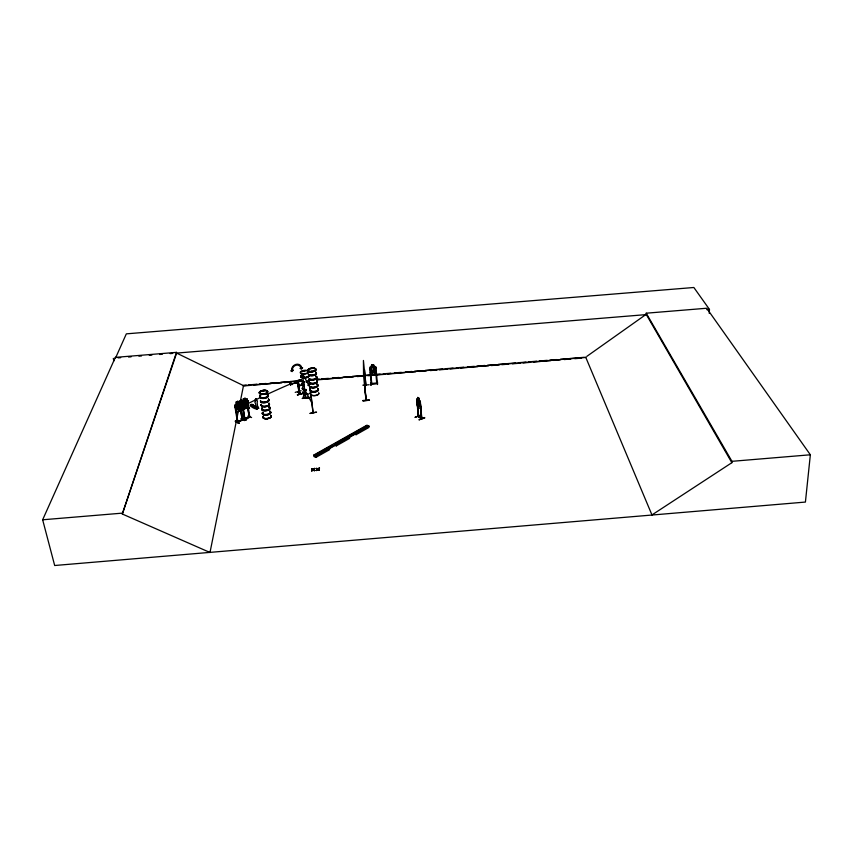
<?xml version="1.0" encoding="UTF-8"?>
<svg xmlns="http://www.w3.org/2000/svg" width="853" height="853" viewBox="0 0 853 853"><rect width="100%" height="100%" fill="white"/><g stroke="black" fill="none" stroke-linecap="round" stroke-linejoin="round"><path stroke-width="1.28" d="M297.932 382.997L298.326 383.093M291.662 384.031L296.727 382.634M651.959 514.935L731.853 462.699L646.19 314.33L646.222 313.2L706.71 308.242L810.35 454.788L805.413 502.065L54.677 565.507L42.65 519.786L115.347 357.375L176.475 352.364L176.614 353.089L122.32 514.018L209.998 552.488L210.211 551.976M295.213 392.359L301.109 390.695M709.248 313.392L709.461 309.426L693.862 287.493L126.329 333.854L115.507 358.089L115.347 357.375M731.853 462.699L731.949 461.324L646.222 313.2M297.804 380.928C300.661 379.596 293.976 382.624 301.599 380.075M302.186 384.65L298.411 385.567L299.168 386.025L298.326 380.982M248.084 407.393L248.106 407.084M257.297 407.531L257.169 407.062M257.265 407.467L257.158 407.414M299.574 392.689L298.273 382.443L297.601 382.613L299.062 393.041L299.723 392.86M299.008 392.806L299.531 392.668L297.836 380.481L301.536 379.553M298.475 383.402L297.814 383.53M248.372 407.212L248.266 407.553M257.137 407.18L257.286 408.427L257.371 407.35M244.736 402.936L243.542 401.699L243.052 402.104M247.978 407.094L248.18 408.395L248.5 407.009L249.225 407.958M244.512 409.141L244.832 406.956L244.512 409.141L240.205 410.954L238.509 404.066L238.979 403.128L240.269 402.616L239.48 403.672L240.066 407.297L241.218 408.459L242.913 407.723L243.574 405.793L241.74 399.876L239.917 400.643L240.333 402.659M418.61 402.147L419.516 401.059L418.994 402.915L419.964 405.783L418.78 403.181L417.885 404.407L418.492 402.573L417.565 399.822L418.578 401.998M244.736 402.765L246.016 400.622L245.227 403.341L246.773 405.111L244.928 403.906L244.267 406.124M248.202 407.318L249.289 407.361L248.937 408.395L249.396 408.097M244.246 418.599L249.161 416.765L244.416 418.695C243.862 420.913 250.995 417.266 249.609 416.264M239.128 423.312L235.375 421.211M242.348 417.959L246.197 420.294L242.38 418.183M209.998 552.488L238.541 410.176M240.109 402.531L243.563 385.332L246.218 385.108M234.895 406.614L235.396 406.401L237.912 422.15L237.763 421.435M237.891 421.542C252.072 415.294 226.045 427.054 242.87 419.921L241.154 409.504M255.58 398.863L255.431 401.07L255.228 399.673M415.23 417.33L420.924 415.016L415.08 417.266M366.353 400.409L364.53 384.927M366.033 400.441L363.559 375.373L363.421 360.446L365.894 385.321L364.583 369.786M365.862 385.055L365.83 384.49M297.569 391.804L299.734 394.235M297.825 391.452L300.011 394.107M375.874 374.126L376.408 372.175L375.874 374.126L370.97 374.542L370.149 372.718M238.19 406.327L238.989 403.597L237.72 406.049L235.94 404.908L237.433 406.636L236.612 409.461L237.891 406.902L239.672 408.182M122.32 514.018L176.475 352.364M371.034 382.528L371.162 385.066M312.305 371.418L311.217 371.375L311.931 371.567M311.697 371.577L312.166 371.13M304.201 370.959L304.905 370.863L304.212 371.002M304.297 371.055L304.916 370.906M303.849 373.497L304.382 373.817L303.732 373.891M366.086 400.196L364.519 384.66M262.905 394.011L263.79 393.681M263.087 393.702L263.684 394.022L263.097 393.596M263.993 390.983L263.417 391.037L263.918 390.706M312.998 412.404L309.948 387.358L302.229 373.156L305.811 398.17L305.395 397.637M311.249 396.688L313.094 412.681M240.749 410.496L236.452 412.319L234.799 405.42L235.204 404.482L239.49 402.68L240.237 403.096M241.847 402.445L242.316 401.507M247.423 406.902L249.556 408.118L247.85 408.843M258.331 407.99L256.796 408.63L255.911 407.787L256.572 408.16C258.331 411.157 245.781 404.748 252.019 404.279L258.63 408.182M258.619 408.182L251.688 404.546L255.911 407.19M256.561 409.035L258.662 408.16M258.374 408.278L257.617 407.041L256.444 408.022M416.722 399.364L417.064 398.831L418.013 416.403M242.817 402.051L243.617 401.017L243.201 399.012L245.056 398.266L246.869 404.162L246.208 406.103L244.534 406.828M239.277 403.533L238.264 403.277L237.912 401.305L236.249 402.062L236.558 404.002L235.759 405.047L236.334 408.672L237.497 409.835L239.192 409.099M249.001 416.509L249.641 416.85L244.416 418.695M242.188 420.092L240.525 409.653M235.343 420.977L239.192 423.344L236.078 421.872M241.026 409.44L242.7 419.847L237.294 422.246L237.145 421.702L237.848 422M376.77 383.445L375.384 368.219L375.96 368.165L375.384 368.219M257.052 408.747L250.206 405.026L256.838 408.928M421.489 418.258L421.233 418.087M251.678 404.631L258.171 408.278L251.688 404.546M248.063 408.758L246.912 408.416L246.943 407.691L247.679 408.598L246.943 407.691M371.29 384.021L369.658 367.664L370.255 366.907L375.16 366.534L375.928 367.11L377.346 383.519L377.421 382.837M418.588 416.008L418.343 416.072M319.491 468.329L317.924 468.873L319.449 467.988L318.244 469.385L319.385 470.28L318.201 469.043L319.449 467.988M317.87 469.278L316.367 470.525L317.87 469.278L319.331 469.928M314.81 468.713L313.232 469.257L314.757 468.372L313.541 469.779L314.682 470.664L313.499 469.427L314.757 468.372M313.211 470.014L311.665 470.92L313.168 469.662L314.682 470.664M316.367 470.525C319.747 469.608 314.512 467.081 317.636 469.449M316.324 470.184L317.593 469.107M311.622 470.568L312.902 469.491L311.793 468.617L312.944 469.843L311.665 470.92M253.384 405.943L254.162 405.985M371.759 366.875L370.767 367.59L371.108 371.108L372.303 372.526L374.254 372.366L375.149 370.778L374.819 367.259L373.71 366.715C375.171 363.762 369.818 364.103 371.684 366.822M586.768 356.415L646.19 314.33M371.162 383.37L371.151 384.021L377.484 383.487L371.215 383.914M371.769 383.978L371.119 383.487M303.988 373.529L304.478 373.433M263.342 393.638L262.927 394.214M263.556 394.043L263.577 394.161M249.737 416.36L249.14 416.605M249.183 417.032L246.72 401.443L249.353 417.128M242.135 419.495L242.647 419.281M257.094 407.361L257.734 407.03L257.841 408.192M329.45 448.657L329.567 449.68L315.887 457.411L314 456.59L313.808 455.054L315.695 455.865L368.805 425.924L368.954 427.428L356.096 434.689L354.208 433.932M334.419 445.085L336.306 445.874L349.57 438.378L349.453 437.365M313.808 455.054L366.918 425.189L368.805 425.924M315.013 454.926L332.339 445.181M334.301 444.072L351.958 434.134M354.102 432.929L366.971 425.69L368.859 426.425L315.759 456.387L313.872 455.566M417.885 399.364L417.32 399.748L417.607 403.437L419.452 406.156L419.932 404.972L418.94 398.17L419.026 400.174M370.756 382.57L370.874 385.364M242.305 419.591L242.497 419.313M240.909 418.556L244.64 420.593M248.18 415.72L251.603 417.554M243.531 409.323L247.754 407.489L247.221 400.089L245.259 400.27M246.72 401.443L247.21 401.23M240.237 410.869L244.416 409.077M243.574 400.995L242.316 401.539L246.506 399.78M243.244 399.033L245.003 398.351M242.081 401.838L244.011 401.752L244.768 406.977L243.915 401.784L243.212 401.4M243.265 401.347L239.021 403.181L238.552 404.087L239.384 409.291M256.135 408.256L257.702 407.542L257.158 402.456A1.461 1.141 -59.4 0 0 256.604 400.537L256.348 398.98M258.395 407.403L257.595 407.084M257.83 407.691L256.017 408.448L256.06 407.723M246.912 408.416L248.735 407.659L248.628 406.988M247.338 407.979L248.596 407.51L248.042 402.424A1.461 1.152 -59 0 0 247.466 400.505L246.858 398.682M312.87 383.797L313.712 383.647M421.425 418.109L418.386 416.264M421.499 418.524L420.273 402.541L421.883 418.78L418.055 416.435L421.67 418.866L419.879 400.665M424.602 417.512L418.919 419.868L424.805 417.938M420.7 406.988L420.433 408.683L417.607 406.806L417.096 404.61M237.465 422.342L234.778 405.442M417.138 400.697L418.418 416.68L417.821 406.764M420.358 401.646L421.606 418.866M244.715 419.004L243.148 408.555M244.512 419.26L242.657 408.768M265.39 406.529L264.665 406.55M303.369 392.988L297.398 394.886L303.508 393.382M297.398 394.822L303.412 393.233M298.273 382.443L296.759 383.029L296.577 382.091L298.07 381.707L298.187 382.581M298.134 381.771L296.577 382.091M296.716 382.741L291.651 383.765M299.115 393.02L297.836 383.423L298.507 383.242M298.529 385.705L299.104 385.481M302.261 385.172L298.465 385.961L299.147 385.982M297.846 380.587L301.45 379.468M310.065 413.332L316.559 412.138L310.129 413.481M308.626 397.199L302.293 398.404L305.822 398.148M303.657 382.549L305.779 398.191M299.51 392.711L297.75 380.481M370.298 368.645L369.722 368.795L370.298 368.645L371.791 383.967M377.495 381.995L377.516 384.522M376.855 382.997L377.389 382.954L371.226 383.477M362.824 385.193L369.157 384.735M362.93 400.483L369.466 400.206L362.951 400.697M362.962 400.931L369.466 400.206M311.793 468.617L313.232 469.257M316.484 468.233L317.924 468.873M311.835 468.969L314.096 470.717M316.527 468.574L317.966 469.214M314.053 470.366L314.629 470.323M317.913 469.619L319.385 470.28M731.949 461.324L810.35 454.788M42.65 519.786L122.128 513.154M118.098 357.876L120.7 357.663M128.504 357.023L131.106 356.81M138.9 356.17L141.502 355.957M149.307 355.317L151.909 355.104M159.703 354.475L162.305 354.262M170.11 353.622L172.711 353.409M646.35 314.597L176.614 353.089L243.5 385.631L301.877 380.822M706.828 309.65L709.461 309.426M373.529 364.796L371.567 364.988L372.484 374.414M371.812 367.504L373.763 367.344L374.104 370.863L372.153 371.023M248.863 384.895L256.828 384.234M259.472 384.021L266.104 383.477M270.081 383.146L276.713 382.602M280.69 382.272L287.322 381.728M289.977 381.504L297.932 380.854M316.495 379.329L319.15 379.105M321.805 378.892L328.426 378.348M332.414 378.018L339.036 377.474M343.013 377.143L349.645 376.599M352.3 376.376L360.254 375.725M364.231 375.395L370.863 374.851M373.518 374.638L380.15 374.094M384.127 373.763L390.759 373.219M394.736 372.889L401.368 372.345M405.346 372.015L411.978 371.471M414.622 371.247L422.587 370.597M425.231 370.383L433.185 369.722M435.84 369.509L442.472 368.965M446.45 368.635L453.082 368.091M457.059 367.76L463.691 367.216M467.668 366.886L474.3 366.342M476.955 366.118L484.909 365.468M487.564 365.255L494.186 364.7M498.163 364.38L504.795 363.836M507.45 363.613L515.404 362.962M519.381 362.632L526.013 362.088M528.668 361.864L536.622 361.214M539.277 360.99L547.231 360.339M549.886 360.126L556.519 359.571M560.496 359.252L567.128 358.708M569.772 358.484L577.737 357.834M580.381 357.61L584.358 357.279M316.474 379.628L585.808 357.46M243.233 385.972L249.854 385.417M253.842 385.098L260.474 384.554M263.119 384.33L271.083 383.679M273.728 383.455L281.693 382.805M284.337 382.581L290.969 382.037M294.946 381.707L301.578 381.163M317.497 379.852L322.807 379.414M325.451 379.201L333.416 378.551M336.061 378.327L342.693 377.783M346.67 377.452L353.302 376.909M357.279 376.578L363.911 376.034M367.899 375.704L374.52 375.16M377.175 374.947L385.14 374.286M387.784 374.072L395.749 373.411M398.394 373.198L405.026 372.654M409.003 372.324L415.635 371.78M419.612 371.45L426.244 370.906M430.232 370.575L436.853 370.031M439.508 369.818L447.473 369.157M450.117 368.944L458.082 368.283M460.727 368.069L467.359 367.526M471.336 367.195L477.968 366.651M481.945 366.321L488.577 365.777M491.232 365.564L499.186 364.903M501.841 364.689L508.473 364.135M512.45 363.815L520.415 363.154M523.06 362.941L529.692 362.397M533.669 362.067L540.301 361.523M544.278 361.192L550.91 360.648M553.565 360.424L560.197 359.881M564.174 359.561L570.806 359.006M574.783 358.686L581.415 358.132M298.177 383.189L299.616 392.924M376.909 383.562L376.717 382.89M421.553 418.269L418.588 416.189M298.646 391.495L300.778 393.937M256.007 398.714L256.604 400.537M245.056 398.266L245.355 400.206M238.275 403.16L237.966 401.219L236.142 401.998L236.526 403.981M235.577 410.634L236.526 412.255M240.205 410.954L239.394 409.237M235.343 421.275L239.192 423.344M246.027 399.62L247.253 398.991M247.466 400.505L247.519 400.537A1.461 1.152 -59 0 1 248.084 402.456L248.042 402.424M250.611 405.079L257.19 408.779M247.285 406.881L249.545 408.129M246.805 407.745L247.562 408.79M418.94 398.17L417.671 397.402L417.874 399.481M417.938 397.956L418.716 399.097L417.991 398.618M417.01 398.852L419.868 400.718M375.107 366.598L375.864 367.174M418.588 416.563L417.01 400.409M298.87 391.442L301.066 393.915M308.562 397.093L302.357 398.479M305.545 398.202L305.331 397.445M304.222 388.648L311.942 403.16M291.694 383.402L291.854 384.639L291.694 383.402A660.659 505.541 -24.2 0 0 268.087 393.937M585.691 357.172L652.161 515.415M113.3 358.377L113.854 360.958M256.497 408.043L255.442 403.17A1.461 1.141 -59.4 0 1 255.388 401.038M240.653 409.717L242.263 420.188M243.286 408.619L244.907 419.1M247.167 400.142L249.758 416.968M252.691 404.78L250.857 405.399M252.531 406.348L254.365 405.729M251.944 406.017L253.778 405.399M251.294 405.644L253.128 405.026M255.015 406.092L253.181 406.71M298.571 391.559L300.736 394.001M315.695 455.865L315.887 457.411M336.189 444.861L336.306 445.874M355.989 433.687L356.096 434.689M373.806 366.641L375.128 366.534M373.593 364.721L374.467 374.243M417.778 397.477L417.938 399.46M364.956 375.81L365.148 391.047M248.586 403.298A660.659 505.541 -24.2 0 1 255.388 399.961M256.369 399.492A660.659 505.541 -24.2 0 1 260.261 397.615M268.503 399.673A4.201 1.855 -8.2 0 1 265.539 402.659A4.201 1.855 -8.2 0 1 260.613 401.251M268.524 399.396A4.254 1.877 -8.2 0 1 265.518 402.435A4.254 1.877 -8.2 0 1 260.517 401.006M269.036 403.309A4.201 1.866 -8.2 0 1 265.539 406.401A4.201 1.866 -8.2 0 1 261.37 404.386M269.015 403.149A4.201 1.866 -8.2 0 1 265.518 406.252A4.201 1.866 -8.2 0 1 261.349 404.237M267.277 394.704A4.265 1.866 -8.1 0 1 267.117 397.263A4.265 1.866 -8.1 0 1 261.402 398.063A4.265 1.866 -8.1 0 1 260.591 395.643M268.396 398.937A4.201 1.845 -8.1 0 1 265.432 401.934A4.201 1.845 -8.1 0 1 260.496 400.526M267.266 394.982A4.212 1.845 -8.1 0 1 267.117 397.509A4.212 1.845 -8.1 0 1 261.476 398.298A4.212 1.845 -8.1 0 1 260.677 395.909M268.482 399.172A4.254 1.877 -8.2 0 1 265.486 402.211A4.254 1.877 -8.2 0 1 260.474 400.782M267.245 394.481A4.265 1.866 -8.1 0 1 267.085 397.04A4.265 1.866 -8.1 0 1 261.37 397.839A4.265 1.866 -8.1 0 1 260.549 395.419M267.16 394.246A4.212 1.834 -8.1 0 1 267.01 396.773A4.212 1.834 -8.1 0 1 261.37 397.562A4.212 1.834 -8.1 0 1 260.56 395.174M269.697 411.647A4.18 1.877 -8.3 0 1 269.559 414.227A4.18 1.877 -8.3 0 1 263.961 415.027A4.18 1.877 -8.3 0 1 263.15 412.585M269.708 411.381A4.233 1.909 -8.3 0 1 269.559 413.993A4.233 1.909 -8.3 0 1 263.886 414.803A4.233 1.909 -8.3 0 1 263.065 412.319M270.806 415.432A4.18 1.887 -8.3 0 1 267.33 418.578A4.18 1.887 -8.3 0 1 263.172 416.52M269.079 403.704A4.18 1.855 -8.2 0 1 265.603 406.796A4.18 1.855 -8.2 0 1 261.444 404.791M270.764 415.336A4.148 1.877 -8.3 0 1 267.32 418.46A4.148 1.877 -8.3 0 1 263.182 416.424M269.068 403.469A4.201 1.866 -8.2 0 1 265.571 406.572A4.201 1.866 -8.2 0 1 261.391 404.557M269.079 407.073A4.244 1.898 -8.2 0 1 268.93 409.675A4.244 1.898 -8.2 0 1 263.246 410.474A4.244 1.898 -8.2 0 1 262.425 408.011M270.188 411.274A4.18 1.877 -8.2 0 1 266.722 414.398A4.18 1.877 -8.2 0 1 262.564 412.362M269.068 407.339A4.18 1.866 -8.2 0 1 268.919 409.909A4.18 1.866 -8.2 0 1 263.321 410.709A4.18 1.866 -8.2 0 1 262.511 408.278M269.676 411.157A4.233 1.909 -8.3 0 1 269.772 413.62A4.233 1.909 -8.3 0 1 264.462 414.697A4.233 1.909 -8.3 0 1 262.543 412.607M269.047 406.849A4.244 1.898 -8.2 0 1 268.898 409.451A4.244 1.898 -8.2 0 1 263.214 410.25A4.244 1.898 -8.2 0 1 262.393 407.798M268.972 406.625A4.18 1.866 -8.2 0 1 268.823 409.184A4.18 1.866 -8.2 0 1 263.214 409.984A4.18 1.866 -8.2 0 1 262.404 407.553M316.879 380.438A4.03 1.749 -6.9 0 1 314.757 383.114A4.03 1.749 -6.9 0 1 309.447 382.379M316.9 380.523A4.041 1.749 -6.9 0 1 314.768 383.21A4.041 1.749 -6.9 0 1 309.447 382.475M316.921 380.673A4.041 1.749 -6.9 0 1 314.789 383.36A4.041 1.749 -6.9 0 1 309.458 382.624M315.962 372.868A4.052 1.727 -6.8 0 1 313.819 375.523A4.052 1.727 -6.8 0 1 308.487 374.798M315.951 372.377A4.105 1.749 -6.8 0 1 313.776 375.075A4.105 1.749 -6.8 0 1 308.37 374.339A4.062 1.738 -7 0 1 307.293 376.759A4.062 1.738 -7 0 1 302.101 377.186A4.062 1.738 -7 0 1 301.418 375.021M315.877 372.153A4.052 1.727 -6.8 0 1 313.733 374.808A4.052 1.727 -6.8 0 1 308.391 374.083M315.877 376.813A4.041 1.738 -6.8 0 1 315.269 379.489A4.041 1.738 -6.8 0 1 309.383 379.457M315.887 376.546A4.094 1.759 -6.8 0 1 315.269 379.265A4.094 1.759 -6.8 0 1 309.308 379.222M315.855 376.322A4.094 1.759 -6.8 0 1 315.247 379.041A4.094 1.759 -6.8 0 1 309.276 379.009M315.781 376.098A4.041 1.738 -6.8 0 1 315.183 378.775A4.041 1.738 -6.8 0 1 309.298 378.743M315.983 372.601A4.105 1.749 -6.8 0 1 314.299 375.16A4.105 1.749 -6.8 0 1 308.765 374.957M317.977 388.904A4.073 1.791 -6.9 0 1 315.823 391.655A4.073 1.791 -6.9 0 1 310.449 390.898M318.745 392.934A4.02 1.781 -6.9 0 1 315.759 395.376A4.02 1.781 -6.9 0 1 310.961 394.502M316.953 381.067A4.03 1.749 -6.9 0 1 314.832 383.743A4.03 1.749 -6.9 0 1 309.522 383.008A4.062 1.759 -7.1 0 1 308.658 385.204A4.052 1.759 -7.1 0 0 309.479 382.976M318.766 393.084A4.02 1.781 -6.9 0 1 315.77 395.525A4.02 1.781 -6.9 0 1 310.972 394.651M316.847 384.372A4.084 1.781 -6.9 0 1 315.791 387.283A4.084 1.781 -6.9 0 1 309.927 386.676M317.87 388.467A4.02 1.77 -6.9 0 1 315.749 391.175A4.02 1.77 -6.9 0 1 310.449 390.418M317.806 385.353A4.03 1.759 -6.9 0 1 314.81 387.774A4.03 1.759 -6.9 0 1 310.012 386.91M316.836 384.639A4.03 1.759 -6.9 0 1 317.444 384.959M317.945 388.691A4.073 1.791 -6.9 0 1 315.802 391.442A4.073 1.791 -6.9 0 1 310.428 390.674M316.751 383.935A4.03 1.759 -6.9 0 1 316.154 386.644A4.03 1.759 -6.9 0 1 310.279 386.601M317.956 389.171A4.02 1.77 -6.9 0 1 316.314 391.74A4.02 1.77 -6.9 0 1 310.897 391.527M316.815 384.159A4.084 1.781 -6.9 0 1 316.218 386.899A4.084 1.781 -6.9 0 1 310.268 386.857M309.031 379.436A4.062 1.749 -7 0 1 306.355 382.24M304.254 382.411A4.062 1.749 -7 0 1 301.621 380.47M309.053 379.169A4.116 1.77 -7 0 1 306.334 382.016M304.212 382.187A4.116 1.77 -7 0 1 301.536 380.214M307.762 385.311A4.041 1.749 -7.1 0 0 309.436 382.752A4.062 1.759 -7.1 0 1 308.637 385.055M303.732 385.641A4.041 1.749 -7.1 0 1 302.495 383.328M303.743 385.737A4.062 1.759 -7.1 0 1 302.495 383.413M308.509 374.904A4.126 1.759 -7 0 1 307.389 377.25A4.126 1.759 -7 0 1 302.122 377.676A4.126 1.759 -7 0 1 301.429 375.48M309.308 379.116A4.062 1.749 -7 0 1 306.259 381.526M304.169 381.696A4.062 1.749 -7 0 1 301.525 379.756M308.498 375.171A4.062 1.738 -7 0 1 307.389 377.474A4.062 1.738 -7 0 1 302.197 377.911A4.062 1.738 -7 0 1 301.514 375.736M309.394 379.35A4.116 1.77 -7 0 1 306.302 381.792M304.18 381.973A4.116 1.77 -7 0 1 301.504 380.001M308.487 374.68A4.126 1.759 -7 0 1 307.368 377.026A4.126 1.759 -7 0 1 302.09 377.463A4.126 1.759 -7 0 1 301.408 375.267M310.545 391.506A4.03 1.781 -7.1 0 1 309.735 393.734M307.89 394.353A4.03 1.781 -7.1 0 1 304.052 394.203A4.03 1.781 -7.1 0 1 303.178 392.54M310.567 391.239A4.094 1.802 -7.1 0 1 309.735 393.5M307.869 394.129A4.094 1.802 -7.1 0 1 303.988 393.979A4.094 1.802 -7.1 0 1 303.092 392.295M311.004 395.024A4.03 1.791 -7.1 0 1 310.855 396.837M309.33 397.626A4.03 1.791 -7.1 0 1 304.51 397.733A4.03 1.791 -7.1 0 1 304.073 395.589M310.982 394.875A4.041 1.791 -7.1 0 1 310.833 396.688M309.308 397.477A4.041 1.791 -7.1 0 1 304.489 397.583A4.041 1.791 -7.1 0 1 304.052 395.451M308.914 383.072A4.041 1.759 -7.1 0 1 308.701 385.588M303.817 386.27A4.041 1.759 -7.1 0 1 302.58 383.957M310.034 387.017A4.094 1.791 -7.1 0 1 309.884 388.84M306.27 390.045A4.094 1.791 -7.1 0 1 302.367 388.552M309.852 390.471A4.041 1.781 -7.1 0 1 310.311 392.593M307.805 393.638A4.041 1.781 -7.1 0 1 303.967 393.489A4.041 1.781 -7.1 0 1 303.092 391.836M310.023 387.283A4.041 1.77 -7.1 0 1 309.863 389.075M306.302 390.258A4.041 1.77 -7.1 0 1 302.634 388.318M309.927 390.695A4.094 1.802 -7.1 0 1 310.385 392.849M307.848 393.905A4.094 1.802 -7.1 0 1 303.956 393.755A4.094 1.802 -7.1 0 1 303.071 392.071M310.012 386.804A4.094 1.791 -7.1 0 1 309.852 388.616M306.248 389.821A4.094 1.791 -7.1 0 1 302.516 387.848M309.927 386.569A4.041 1.77 -7.1 0 1 309.778 388.36M306.216 389.554A4.041 1.77 -7.1 0 1 302.538 387.614M290.02 383.594L290.51 384.991L290.02 383.594M243.595 406.721L243.02 407.03L241.73 405.591L240.45 408.139L241.271 405.324L239.778 403.597L241.559 404.738L242.828 402.296L242.028 405.015L243.595 406.721M293.197 370.159L292.121 371.599L290.734 370.788L291.587 370.565A5.438 4.734 -41.3 0 1 296.044 364.37A5.438 4.734 -41.3 0 1 301.781 367.963L302.623 367.739L301.472 369.2L300.021 368.411L300.864 368.197A4.532 3.945 -41.3 0 0 296.066 365.201A4.532 3.945 -41.3 0 0 292.344 370.373L293.197 370.159M238.947 407.553L237.251 408.278L236.665 404.653L238.371 403.927L238.947 407.553M245.973 404.557L244.289 405.282L243.723 401.667L245.408 400.942L245.973 404.557M237.699 401.784L236.707 402.904L237.699 401.784M244.747 398.809L243.766 399.918L244.747 398.809M242.668 406.177L240.972 406.902L240.397 403.277L242.092 402.563L242.668 406.177M241.538 401.07L240.439 401.528L240.343 400.878L241.431 400.42L241.538 401.07M373.209 365.169L371.951 365.265L372.015 365.905L373.273 365.798L373.209 365.169M419.047 400.878L417.917 400.142L418.205 403.832L419.335 404.578L419.047 400.878M261.125 393.947A4.212 1.834 -8.1 0 0 267.639 391.794A4.212 1.834 -8.1 0 0 261.636 390.695A4.212 1.834 -8.1 0 0 261.125 393.947A4.222 1.834 -8.1 0 0 267.65 391.815A4.222 1.834 -8.1 0 0 261.636 390.717A4.222 1.834 -8.1 0 0 261.125 393.969M261.189 394.321A4.201 1.823 -8.1 0 0 267.682 392.177A4.201 1.823 -8.1 0 0 261.7 391.079A4.201 1.823 -8.1 0 0 261.189 394.321M261.146 394.097A4.222 1.834 -8.1 0 0 267.671 391.943A4.222 1.834 -8.1 0 0 261.658 390.845A4.222 1.834 -8.1 0 0 261.146 394.097M267.352 418.727A4.18 1.887 -8.3 0 0 270.827 415.582A4.148 1.877 -8.3 0 1 267.352 418.716A4.18 1.887 -8.3 0 1 263.193 416.68A4.148 1.877 -8.3 0 0 267.352 418.716M309.746 371.418A4.062 1.727 -6.8 0 0 315.919 369.402A4.062 1.727 -6.8 0 0 309.97 368.4A4.062 1.727 -6.8 0 0 309.746 371.418M309.799 371.769A4.052 1.717 -6.8 0 0 315.941 369.754A4.052 1.717 -6.8 0 0 310.023 368.752A4.052 1.717 -6.8 0 0 309.799 371.769A4.041 1.717 -6.8 0 0 315.941 369.765A4.041 1.717 -6.8 0 0 310.034 368.763A4.041 1.717 -6.8 0 0 309.799 371.769M309.756 371.545A4.062 1.727 -6.8 0 0 315.93 369.53A4.062 1.727 -6.8 0 0 309.991 368.528A4.062 1.727 -6.8 0 0 309.756 371.545M302.516 383.551A4.052 1.759 -7.1 0 0 303.764 385.876A4.062 1.759 -7.1 0 1 302.516 383.562M302.207 373.731A4.084 1.727 -7 0 0 308.423 371.695A4.084 1.727 -7 0 0 302.484 370.682A4.084 1.727 -7 0 0 302.207 373.731M302.261 374.083A4.062 1.727 -7 0 0 308.455 372.057A4.062 1.727 -7 0 0 302.538 371.044A4.062 1.727 -7 0 0 302.261 374.083"/></g></svg>
